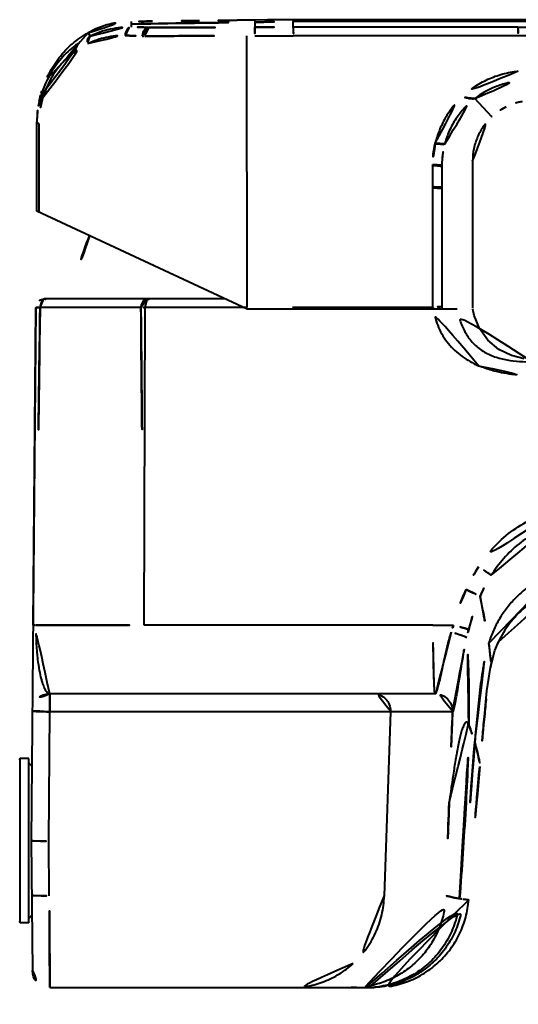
# Model space of a CAD drawing. Extents: x 16296660632 to 16296672895, y -37409619871 to -37409617326.
# Drawn here: x 16296671983 to 16296672040.7, y -37409617669.6 to -37409617555.7 of the extents above; entities that cross this region are included whole.
import ezdxf

# ---------------------------------------------------------------- set-up
doc = ezdxf.new("R2010")
doc.units = 0
doc.header["$LTSCALE"] = 10
doc.header["$MEASUREMENT"] = 0
doc.header["$PDMODE"] = 3
doc.header["$PDSIZE"] = -10
doc.layers.get('0').update_dxf_attribs({"linetype": 'CONTINUOUS'})
doc.layers.get('DEFPOINTS').update_dxf_attribs({"linetype": 'CONTINUOUS'})
doc.layers.add('02___PRT_ALL_AXES', color=7, linetype='CONTINUOUS')
doc.styles.add('Daelim Dimension', font='')
doc.styles.get('Daelim Dimension').set_extended_font_data('나눔고딕')
doc.dimstyles.new('DEFAULT', dxfattribs={"dimscale": 2, "dimtxt": 2, "dimasz": 2, "dimexe": 0, "dimexo": 2, "dimgap": 1, "dimtad": 1, "dimdec": 1, "dimzin": 9, "dimdsep": 46, "dimtxsty": 'Daelim Dimension', "dimcen": 0.5, "dimclrd": 252, "dimclre": 252, "dimclrt": 3, "dimadec": 1, "dimazin": 0, "dimtfac": 1, "dimtdec": 1, "dimtix": 1, "dimtmove": 0, "dimatfit": 3, "dimfxl": 1, "dimtolj": 1, "dimtzin": 1, "dimlwd": 9, "dimlwe": 9, "dimarcsym": 0})

# ---------------------------------------------------------------- blocks, each defined once
blk = doc.blocks.new('*D20')
at = {"color": 5, "lineweight": 9, "transparency": 16777216}
for p, q in [((16296672068.10503, -37409617642.19516), (16296672068.10503, -37409617744.335869)), ((16296671968.71418, -37409617748.217491), (16296671968.71418, -37409617744.335869)), ((16296671972.71418, -37409617744.335869), (16296672064.10503, -37409617744.335869))]:
    blk.add_line(p, q, dxfattribs=at)
at = {"color": 5, "transparency": 16777216}
for points in [[(16296671972.71418, -37409617743.669197), (16296671972.71418, -37409617745.002533), (16296671968.71418, -37409617744.335869)], [(16296672064.10503, -37409617743.669197), (16296672064.10503, -37409617745.002533), (16296672068.10503, -37409617744.335869)]]:
    blk.add_solid(points, dxfattribs=at)
at = {"layer": 'DEFPOINTS', "color": 0, "transparency": 16777216}
for p in [(16296672068.10503, -37409617638.19516), (16296671968.71418, -37409617744.217491), (16296672068.10503, -37409617744.335869)]:
    blk.add_point(p, dxfattribs=at)
at = {"color": 7, "transparency": 16777216, "insert": (16296672018.409611, -37409617736.89238), "char_height": 10, "attachment_point": 5, "style": 'Daelim Dimension'}
blk.add_mtext('\\A1;99', dxfattribs=at)

msp = doc.modelspace()

# ---------------------------------------------------------------- linework, layer by layer
at = {"color": 7, "linetype": 'Continuous'}
for p, q in [((16296671995.889299, -37409617555.964882), (16296671995.881611, -37409617556.265907)), ((16296672010.212049, -37409617555.791153), (16296672008.16958, -37409617555.812233)), ((16296672010.212049, -37409617555.791153), (16296672010.21068, -37409617556.028297)), ((16296672010.21068, -37409617556.028297), (16296672010.21174, -37409617556.623894)), ((16296672011.68058, -37409617555.776207), (16296672010.212049, -37409617555.791153)), ((16296672012.57382, -37409617555.767197), (16296672011.68058, -37409617555.776207)), ((16296672014.665131, -37409617555.746277), (16296672012.57382, -37409617555.767197)), ((16296672062.20503, -37409617555.964859), (16296672014.663589, -37409617555.964859)), ((16296672014.665131, -37409617555.746277), (16296672014.66514, -37409617555.964767)), ((16296672014.665569, -37409617556.585121), (16296672014.665569, -37409617555.964737)), ((16296672087.61179, -37409617555.746246), (16296672014.666679, -37409617555.746262)), ((16296671990.91758, -37409617557.259201), (16296671991.13401, -37409617557.652237)), ((16296671995.881611, -37409617556.265907), (16296671995.881559, -37409617556.591766)), ((16296671997.8846, -37409617556.645844), (16296671997.94902, -37409617556.648087)), ((16296672040.662889, -37409617556.610558), (16296672014.659031, -37409617556.61937)), ((16296672040.662889, -37409617556.610641), (16296672048.110069, -37409617556.607407)), ((16296672010.20509, -37409617557.614403), (16296672014.667891, -37409617557.61245)), ((16296672040.709709, -37409617557.599388), (16296672014.6675, -37409617557.609756)), ((16296672048.156309, -37409617557.594887), (16296672040.709709, -37409617557.598343)), ((16296671985.419849, -37409617564.458389), (16296671985.47373, -37409617564.473083)), ((16296672037.65336, -37409617566.96273), (16296672035.68856, -37409617564.852547)), ((16296671985.06601, -37409617566.332443), (16296671985.07729, -37409617566.233353)), ((16296671984.98723, -37409617577.887604), (16296671984.98723, -37409617567.744881)), ((16296671985.226601, -37409617567.744881), (16296671984.98723, -37409617567.744881)), ((16296671985.226601, -37409617567.744881), (16296671985.226601, -37409617577.999229)), ((16296672035.422791, -37409617572.086418), (16296672035.422991, -37409617589.104897)), ((16296672030.79884, -37409617572.615952), (16296672030.794069, -37409617575.084717)), ((16296672031.873871, -37409617572.579941), (16296672031.87273, -37409617572.679817)), ((16296672031.87273, -37409617572.679817), (16296672031.874331, -37409617575.258163)), ((16296672030.793711, -37409617575.196327), (16296672030.767099, -37409617588.033287)), ((16296672030.794069, -37409617575.084717), (16296672030.793711, -37409617575.196327)), ((16296672031.874331, -37409617575.258163), (16296672031.879499, -37409617589.233353)), ((16296672009.318251, -37409617589.233353), (16296671984.98723, -37409617577.887604)), ((16296671986.1175, -37409617588.033371), (16296671985.880541, -37409617588.033371)), ((16296672006.74485, -37409617588.033348), (16296671985.88055, -37409617588.033348)), ((16296672030.767099, -37409617588.033287), (16296672030.764629, -37409617589.233353)), ((16296671984.88059, -37409617589.02462), (16296671984.342529, -37409617650.679932)), ((16296671984.56027, -37409617625.764641), (16296671984.88089, -37409617589.02462)), ((16296671997.028589, -37409617589.025543), (16296671985.354521, -37409617589.022171)), ((16296671997.410089, -37409617625.768356), (16296671997.50795, -37409617589.024628)), ((16296672009.318251, -37409617589.02462), (16296671997.5082, -37409617589.02462)), ((16296672030.8703, -37409617589.02462), (16296672014.588949, -37409617589.02462)), ((16296672035.598009, -37409617589.939796), (16296672035.44878, -37409617589.227943)), ((16296672033.631861, -37409617589.233353), (16296672009.318251, -37409617589.233353)), ((16296672036.22419, -37409617591.449448), (16296672035.598009, -37409617589.939796)), ((16296672037.202431, -37409617592.805763), (16296672036.22419, -37409617591.449448)), ((16296672038.477421, -37409617593.874298), (16296672037.202431, -37409617592.805763)), ((16296672039.91531, -37409617594.593719), (16296672038.477421, -37409617593.874298)), ((16296672041.37406, -37409617594.964653), (16296672039.91531, -37409617594.593719)), ((16296672030.831079, -37409617625.768356), (16296671997.409969, -37409617625.768356)), ((16296672030.83185, -37409617625.768356), (16296672033.2094, -37409617625.768356)), ((16296672038.005051, -37409617628.701698), (16296672038.40766, -37409617627.703796)), ((16296672037.48774, -37409617630.647636), (16296672038.005051, -37409617628.701698)), ((16296672037.17317, -37409617632.636909), (16296672037.487341, -37409617630.649696)), ((16296672037.48774, -37409617630.647636), (16296672037.487341, -37409617630.649696)), ((16296672031.1071, -37409617633.698547), (16296671986.473351, -37409617633.698547)), ((16296671986.368151, -37409617650.748283), (16296671986.498871, -37409617635.768341)), ((16296672033.10461, -37409617635.768349), (16296671986.499269, -37409617635.768349)), ((16296672025.928699, -37409617635.768349), (16296672025.19853, -37409617657.061729)), ((16296671983.04261, -37409617641.17849), (16296671982.94261, -37409617641.345154)), ((16296671983.04261, -37409617660.17849), (16296671983.04261, -37409617641.17849)), ((16296671984.04261, -37409617641.17849), (16296671983.04261, -37409617641.17849)), ((16296671984.04261, -37409617660.17849), (16296671984.04261, -37409617641.17849)), ((16296671984.41781, -37409617642.053581), (16296671984.04261, -37409617641.67849)), ((16296671984.34256, -37409617650.679932), (16296671984.473591, -37409617665.69529)), ((16296671986.423059, -37409617657.061737), (16296671986.36797, -37409617650.748283)), ((16296671984.41781, -37409617659.303398), (16296671984.04261, -37409617659.67849)), ((16296671983.04261, -37409617660.17849), (16296671982.94261, -37409617660.011833)), ((16296671984.04261, -37409617660.17849), (16296671983.04261, -37409617660.17849)), ((16296671986.47352, -37409617667.677834), (16296672024.001431, -37409617667.677834))]:
    msp.add_line(p, q, dxfattribs=at)
msp.add_line((16296672009.318251, -37409617589.02462), (16296672009.304541, -37409617557.614792))
msp.add_lwpolyline([(16296672036.70385, -37409617637.270027), (16296672036.747629, -37409617636.822006), (16296672036.91486, -37409617635.067436), (16296672037.08617, -37409617633.371231), (16296672037.17317, -37409617632.636909)], dxfattribs=at)
for centre, radius, start, end in [((16296672029.940359, -37409619918.982498), 2363.267756, 90.633635832, 90.765879955), ((16296671991.16617, -37409617557.668907), 0.036286, 152.52876022, 156.67616636), ((16296671997.48097, -37409617567.699303), 12.488958, 162.91440088, 164.95966687), ((16296671996.298901, -37409617567.754799), 11.311677, 163.13651136, 179.94972982), ((16296671997.619419, -37409617567.733391), 12.631514, 164.97326743, 173.17994311), ((16296671995.544029, -37409617567.755112), 10.317432, 163.10954703, 179.94317284), ((16296672042.420349, -37409617572.075073), 6.988386, 100.29076136, 116.57531446), ((16296672042.41921, -37409617572.083344), 6.995281, 116.53670484, 132.7320103), ((16296672042.385321, -37409617572.04612), 6.944947, 132.73509887, 132.94938707), ((16296672042.37653, -37409617572.809196), 10.531928, 165.15105814, 165.44886211), ((16296672053.2519, -37409617572.549278), 22.453312, 179.91126208, 180.17004454), ((16296671985.880529, -37409617589.033348), 0.999979, 89.99879789, 179.49991449), ((16296680261.65097, -37409617521.536072), 8264.898171, 180.4677361302, 180.7225989486), ((16296671997.703711, -37409617817.155907), 228.131376, 90.04917735, 90.16960806), ((16296672037.234739, -37409617588.395317), 6.395476, 185.64682762, 187.28739061), ((16296672037.384541, -37409617588.37677), 6.546412, 187.28210422, 187.53954233), ((16296672203.591511, -37409617680.802307), 179.049712, 162.09946894, 162.36800536), ((16296672441.98531, -37409617728.311333), 419.61475, 165.92256767, 166.05326389), ((16296672048.271601, -37409617632.260078), 10.865408, 155.20741117, 158.96911105), ((16296671986.473351, -37409617635.698547), 2, 90, 179.49991449), ((16296671986.753771, -37409617635.698807), 24.648471, 359.83826093, 0.00043713), ((16296672023.893061, -37409617635.698547), 2.036839, 358.03601793, 0), ((16296674914.356279, -37409617750.874336), 2883.549988, 177.712316403, 177.921417938), ((16296672537.846411, -37409617687.006477), 503.604583, 174.33208756, 174.88268515), ((16296674036.000731, -37409617797.388184), 2006.566682, 175.481487493, 176.000925754), ((16296673145.779051, -37409617741.879822), 1114.008631, 174.860740192, 175.65686488), ((16296674375.61101, -37409617730.923927), 2344.435641, 177.931040412, 178.194783585), ((16296671986.47352, -37409617665.677757), 1.999994, 180.50227108, 269.99978143), ((16296672021.370371, -37409617656.706818), 10.971019, 270.01442536, 278.62435765)]:
    msp.add_arc(centre, radius, start, end, dxfattribs=at)
for points, knots in [([(16296671990.91758, -37409617557.259201), (16296671991.701401, -37409617556.82534), (16296671993.32612, -37409617556.178658), (16296671995.058861, -37409617555.964363), (16296671995.889299, -37409617555.964882)], [0, 0, 0, 0, 0.5189514895, 1, 1, 1, 1]), ([(16296671995.881611, -37409617556.265991), (16296671996.396429, -37409617556.247711), (16296671997.46155, -37409617556.232498), (16296671999.109091, -37409617556.198853), (16296672000.8489, -37409617556.170227), (16296672002.660879, -37409617556.140991), (16296672004.520611, -37409617556.112221), (16296672007.042179, -37409617556.074303), (16296672008.94165, -37409617556.046532), (16296672010.21068, -37409617556.028297)], [0, 0, 0, 0, 0.1078361593, 0.222969974, 0.3449677096, 0.4720858932, 0.6023307228, 0.7343210421, 1, 1, 1, 1]), ([(16296671998.352551, -37409617555.925858), (16296671997.93264, -37409617555.931892), (16296671997.11129, -37409617555.9422), (16296671996.28985, -37409617555.952766), (16296671995.88855, -37409617555.964943)], [0, 0, 0, 0, 0.5112362662, 1, 1, 1, 1]), ([(16296672008.16958, -37409617555.812233), (16296672007.804131, -37409617555.816048), (16296672006.34968, -37409617555.83136), (16296672004.895241, -37409617555.847076), (16296672003.806259, -37409617555.859253)], [0, 0, 0, 0, 0.251267971, 1, 1, 1, 1]), ([(16296672010.21068, -37409617556.028297), (16296672010.58136, -37409617556.022957), (16296672012.06566, -37409617556.001587), (16296672013.549971, -37409617555.980637), (16296672014.663589, -37409617555.96479)], [0, 0, 0, 0, 0.249733223, 1, 1, 1, 1]), ([(16296671990.91758, -37409617557.259201), (16296671990.272711, -37409617557.61615), (16296671989.05423, -37409617558.467438), (16296671987.520149, -37409617560.078903), (16296671986.31958, -37409617561.951149), (16296671985.75979, -37409617563.325348), (16296671985.54318, -37409617564.03006)], [0, 0, 0, 0, 0.2499672313, 0.4999502139, 0.749971632, 1, 1, 1, 1]), ([(16296671991.13398, -37409617557.652184), (16296671991.881689, -37409617557.301018), (16296671993.05777, -37409617556.895393), (16296671994.67116, -37409617556.627983), (16296671995.479441, -37409617556.588783), (16296671995.881559, -37409617556.591766)], [0, 0, 0, 0, 0.5058418899, 0.7537571582, 1, 1, 1, 1]), ([(16296671995.192261, -37409617557.586746), (16296671995.19297, -37409617557.465637), (16296671995.22673, -37409617557.22847), (16296671995.371149, -37409617556.91433), (16296671995.593849, -37409617556.681953), (16296671995.787069, -37409617556.604301), (16296671995.881559, -37409617556.591789)], [0, 0, 0, 0, 0.2778634664, 0.5412983024, 0.7813161163, 1, 1, 1, 1]), ([(16296671997.8846, -37409617556.645859), (16296671997.55179, -37409617556.632263), (16296671996.8843, -37409617556.607529), (16296671996.216419, -37409617556.592934), (16296671995.881559, -37409617556.591782)], [0, 0, 0, 0, 0.4986684063, 1, 1, 1, 1]), ([(16296671997.176439, -37409617557.641327), (16296671997.17852, -37409617557.519379), (16296671997.21559, -37409617557.28067), (16296671997.36524, -37409617556.965599), (16296671997.592871, -37409617556.733559), (16296671997.789, -37409617556.657333), (16296671997.8846, -37409617556.645844)], [0, 0, 0, 0, 0.2772964685, 0.5407621709, 0.7810820988, 1, 1, 1, 1]), ([(16296671997.94902, -37409617556.648087), (16296671997.915489, -37409617556.654343), (16296671997.847269, -37409617556.680107), (16296671997.756741, -37409617556.752647), (16296671997.672871, -37409617556.854393), (16296671997.58602, -37409617556.976013), (16296671997.523609, -37409617557.095848), (16296671997.490339, -37409617557.202766), (16296671997.474871, -37409617557.316681), (16296671997.48539, -37409617557.463921), (16296671997.49461, -37409617557.582161), (16296671997.49531, -37409617557.642937)], [0, 0, 0, 0, 0.0861426903, 0.1801971033, 0.2898414347, 0.4183279308, 0.5575077073, 0.6287785959, 0.7002365773, 0.846465714, 1, 1, 1, 1]), ([(16296671997.94585, -37409617556.647827), (16296671999.92247, -37409617556.641251), (16296672004.011101, -37409617556.632584), (16296672008.09973, -37409617556.626137), (16296672010.21174, -37409617556.623848)], [0, 0, 0, 0, 0.4834428846, 1, 1, 1, 1]), ([(16296672010.21174, -37409617556.623848), (16296672010.20915, -37409617556.6604), (16296672010.208509, -37409617556.771294), (16296672010.20554, -37409617556.984207), (16296672010.204981, -37409617557.277809), (16296672010.20487, -37409617557.497208), (16296672010.20509, -37409617557.614403)], [0, 0, 0, 0, 0.1109670929, 0.3355447925, 0.6450873251, 1, 1, 1, 1]), ([(16296672010.211729, -37409617556.62394), (16296672010.581841, -37409617556.623528), (16296672012.06428, -37409617556.621872), (16296672013.54673, -37409617556.620628), (16296672014.659069, -37409617556.619476)], [0, 0, 0, 0, 0.2496583407, 1, 1, 1, 1]), ([(16296672014.659031, -37409617556.61937), (16296672014.66411, -37409617556.632187), (16296672014.669519, -37409617556.669792), (16296672014.67527, -37409617556.739777), (16296672014.67733, -37409617556.837883), (16296672014.67836, -37409617557.014053), (16296672014.677429, -37409617557.274223), (16296672014.67169, -37409617557.492989), (16296672014.6675, -37409617557.609756)], [0, 0, 0, 0, 0.0417071021, 0.1133802468, 0.2132166032, 0.3380149878, 0.6465510886, 1, 1, 1, 1]), ([(16296672014.667509, -37409617556.585136), (16296672014.665979, -37409617556.587852), (16296672014.660761, -37409617556.598557), (16296672014.65929, -37409617556.610672), (16296672014.659031, -37409617556.619392)], [0, 0, 0, 0, 0.2635370963, 1, 1, 1, 1]), ([(16296672040.662889, -37409617556.610558), (16296672040.667761, -37409617556.624001), (16296672040.6742, -37409617556.662132), (16296672040.68268, -37409617556.733017), (16296672040.69014, -37409617556.831383), (16296672040.696911, -37409617556.953773), (16296672040.7024, -37409617557.096527), (16296672040.708031, -37409617557.31398), (16296672040.709669, -37409617557.483414), (16296672040.709709, -37409617557.599388)], [0, 0, 0, 0, 0.0432645901, 0.1161195202, 0.2165737197, 0.3415649452, 0.4872046404, 0.6489359659, 1, 1, 1, 1]), ([(16296671985.473631, -37409617564.473396), (16296671985.7187, -37409617563.664558), (16296671986.36405, -37409617562.156578), (16296671987.72348, -37409617560.222023), (16296671989.32131, -37409617558.709717), (16296671990.521971, -37409617557.957672), (16296671991.132879, -37409617557.654533)], [0, 0, 0, 0, 0.2788232107, 0.536076673, 0.7750035977, 1, 1, 1, 1]), ([(16296671991.132879, -37409617557.654533), (16296671991.074961, -37409617557.693642), (16296671990.970131, -37409617557.800117), (16296671990.873529, -37409617558.010834), (16296671990.83692, -37409617558.258293), (16296671990.85293, -37409617558.431068), (16296671990.870199, -37409617558.518471)], [0, 0, 0, 0, 0.2202594523, 0.4584397853, 0.7192155244, 1, 1, 1, 1]), ([(16296671990.870199, -37409617558.518471), (16296671991.552999, -37409617558.204353), (16296671992.62496, -37409617557.843857), (16296671994.09301, -37409617557.610573), (16296671994.82716, -37409617557.581268), (16296671995.192261, -37409617557.586731)], [0, 0, 0, 0, 0.5063697744, 0.7539958397, 1, 1, 1, 1]), ([(16296671995.192261, -37409617557.586731), (16296671995.523041, -37409617557.588463), (16296671996.184629, -37409617557.603271), (16296671996.845831, -37409617557.627937), (16296671997.176439, -37409617557.641327)], [0, 0, 0, 0, 0.4999319917, 1, 1, 1, 1]), ([(16296671997.176439, -37409617557.641327), (16296671997.200451, -37409617557.641663), (16296671997.30673, -37409617557.642998), (16296671997.413019, -37409617557.642929), (16296671997.49531, -37409617557.642937)], [0, 0, 0, 0, 0.2258598823, 1, 1, 1, 1]), ([(16296671997.49721, -37409617557.642082), (16296671999.56918, -37409617557.635063), (16296672003.80514, -37409617557.625229), (16296672008.0411, -37409617557.61776), (16296672010.20509, -37409617557.615067)], [0, 0, 0, 0, 0.4891404033, 1, 1, 1, 1]), ([(16296671985.671671, -37409617564.757446), (16296671985.900089, -37409617564.004784), (16296671986.501011, -37409617562.609573), (16296671987.761259, -37409617560.833229), (16296671989.22541, -37409617559.463333), (16296671990.317551, -37409617558.788406), (16296671990.870199, -37409617558.518471)], [0, 0, 0, 0, 0.2830655108, 0.5414016279, 0.7786577535, 1, 1, 1, 1]), ([(16296672040.710171, -37409617561.69503), (16296672040.1042, -37409617561.754021), (16296672038.899349, -37409617561.971451), (16296672037.173281, -37409617562.593933), (16296672035.572479, -37409617563.491074), (16296672034.61816, -37409617564.258812), (16296672034.176979, -37409617564.678802)], [0, 0, 0, 0, 0.2499444688, 0.4999157505, 0.7499338919, 1, 1, 1, 1]), ([(16296672035.68858, -37409617564.852592), (16296672036.41847, -37409617564.292664), (16296672037.642099, -37409617563.603241), (16296672039.402849, -37409617563.052872), (16296672040.31562, -37409617562.903908), (16296672040.77412, -37409617562.861122)], [0, 0, 0, 0, 0.4997146113, 0.7498558877, 1, 1, 1, 1]), ([(16296671985.6717, -37409617564.757332), (16296671985.638519, -37409617564.733528), (16296671985.580311, -37409617564.687263), (16296671985.512199, -37409617564.613289), (16296671985.47258, -37409617564.542473), (16296671985.468731, -37409617564.493523), (16296671985.473631, -37409617564.473396)], [0, 0, 0, 0, 0.3382271989, 0.6136973034, 0.8284907642, 1, 1, 1, 1]), ([(16296672031.100439, -37409617570.035316), (16296672031.220039, -37409617569.527802), (16296672031.53834, -37409617568.529823), (16296672032.22019, -37409617567.116341), (16296672033.096809, -37409617565.814293), (16296672033.80106, -37409617565.039871), (16296672034.177441, -37409617564.679291)], [0, 0, 0, 0, 0.2499998433, 0.5001077043, 0.7500919827, 1, 1, 1, 1]), ([(16296672032.196329, -37409617570.110184), (16296672032.33287, -37409617569.592491), (16296672032.68742, -37409617568.576279), (16296672033.469379, -37409617567.165756), (16296672034.46767, -37409617565.900459), (16296672035.264549, -37409617565.178177), (16296672035.688681, -37409617564.852547)], [0, 0, 0, 0, 0.2501564574, 0.5001978191, 0.7501560718, 1, 1, 1, 1]), ([(16296672035.68858, -37409617564.852539), (16296672035.5949, -37409617564.880127), (16296672035.373541, -37409617564.894623), (16296672035.01951, -37409617564.841026), (16296672034.615589, -37409617564.755363), (16296672034.3272, -37409617564.701447), (16296672034.175989, -37409617564.680481)], [0, 0, 0, 0, 0.1912945765, 0.4257272431, 0.7009991753, 1, 1, 1, 1]), ([(16296671984.98723, -37409617567.744881), (16296671984.98723, -37409617567.634064), (16296671984.990101, -37409617567.423447), (16296671985.001591, -37409617567.126053), (16296671985.015169, -37409617566.901314), (16296671985.027161, -37409617566.741676), (16296671985.03581, -37409617566.638008), (16296671985.04418, -37409617566.545624), (16296671985.052031, -37409617566.464844), (16296671985.05913, -37409617566.395943), (16296671985.065241, -37409617566.339249), (16296671985.06967, -37409617566.29966), (16296671985.072479, -37409617566.274323), (16296671985.074261, -37409617566.259872), (16296671985.075199, -37409617566.249031), (16296671985.07695, -37409617566.240334), (16296671985.076111, -37409617566.236794), (16296671985.077829, -37409617566.233353), (16296671985.07729, -37409617566.233353)], [0, 0, 0, 0, 0.2194503135, 0.4169869704, 0.5892946519, 0.6652306558, 0.7339811463, 0.7952805747, 0.8489188917, 0.8946956565, 0.9324088927, 0.9618776859, 0.9734906051, 0.9830112082, 0.9904309819, 0.9957414002, 0.9989339236, 1, 1, 1, 1]), ([(16296672035.42284, -37409617572.086433), (16296672035.422831, -37409617571.613007), (16296672035.52364, -37409617570.654533), (16296672035.95709, -37409617569.271683), (16296672036.673929, -37409617568.012207), (16296672037.306801, -37409617567.285347), (16296672037.653311, -37409617566.962784)], [0, 0, 0, 0, 0.2475361661, 0.4999999794, 0.752463778, 1, 1, 1, 1]), ([(16296672031.088921, -37409617570.08886), (16296672030.9951, -37409617570.486549), (16296672030.8384, -37409617571.289597), (16296672030.799339, -37409617572.107147), (16296672030.798651, -37409617572.51442)], [0, 0, 0, 0, 0.5008177164, 1, 1, 1, 1]), ([(16296672031.08913, -37409617570.089783), (16296672031.208521, -37409617570.096474), (16296672031.433849, -37409617570.114059), (16296672031.7418, -37409617570.143784), (16296672031.962629, -37409617570.162376), (16296672032.10206, -37409617570.167122), (16296672032.15818, -37409617570.165611), (16296672032.18243, -37409617570.163094)], [0, 0, 0, 0, 0.3271977994, 0.6182620973, 0.8467019196, 0.9333063834, 1, 1, 1, 1]), ([(16296672031.100439, -37409617570.035316), (16296672031.2201, -37409617570.041977), (16296672031.44595, -37409617570.059677), (16296672031.754669, -37409617570.089203), (16296672031.97599, -37409617570.108521), (16296672032.115749, -37409617570.1138), (16296672032.17201, -37409617570.112556), (16296672032.196329, -37409617570.110184)], [0, 0, 0, 0, 0.3271382949, 0.6182274933, 0.846699534, 0.9333126088, 1, 1, 1, 1]), ([(16296672031.873899, -37409617572.579872), (16296672031.87435, -37409617572.172859), (16296672031.92156, -37409617571.357811), (16296672032.080139, -37409617570.556862), (16296672032.18235, -37409617570.163063)], [0, 0, 0, 0, 0.5001057773, 1, 1, 1, 1]), ([(16296672030.79847, -37409617572.51442), (16296672030.91651, -37409617572.519173), (16296672031.13937, -37409617572.531197), (16296672031.443951, -37409617572.553467), (16296672031.68433, -37409617572.570358), (16296672031.82011, -37409617572.579132), (16296672031.873871, -37409617572.579941)], [0, 0, 0, 0, 0.328932066, 0.6213654163, 0.8502859929, 1, 1, 1, 1]), ([(16296672030.79867, -37409617572.615936), (16296672030.915291, -37409617572.620407), (16296672031.136259, -37409617572.631851), (16296672031.439631, -37409617572.65239), (16296672031.68095, -37409617572.669373), (16296672031.81813, -37409617572.678467), (16296672031.87273, -37409617572.679817)], [0, 0, 0, 0, 0.3253993808, 0.6168454823, 0.8477329081, 1, 1, 1, 1]), ([(16296672030.7934, -37409617575.196342), (16296672030.911079, -37409617575.199448), (16296672031.134069, -37409617575.206421), (16296672031.44054, -37409617575.219704), (16296672031.683241, -37409617575.235703), (16296672031.820801, -37409617575.248718), (16296672031.874331, -37409617575.258163)], [0, 0, 0, 0, 0.3260590234, 0.6179346981, 0.8494514321, 1, 1, 1, 1]), ([(16296672030.79398, -37409617575.084717), (16296672030.911551, -37409617575.087891), (16296672031.13438, -37409617575.095108), (16296672031.440479, -37409617575.108597), (16296672031.68306, -37409617575.124763), (16296672031.820551, -37409617575.137512), (16296672031.87426, -37409617575.146606)], [0, 0, 0, 0, 0.3259677788, 0.61789498, 0.8490231558, 1, 1, 1, 1]), ([(16296671985.89287, -37409617588.077789), (16296671985.910959, -37409617588.070511), (16296671985.98325, -37409617588.045151), (16296671986.06041, -37409617588.033363), (16296671986.1175, -37409617588.033371)], [0, 0, 0, 0, 0.2546013282, 1, 1, 1, 1]), ([(16296671997.028589, -37409617589.025543), (16296671997.02935, -37409617588.897293), (16296671997.06683, -37409617588.647186), (16296671997.22703, -37409617588.321083), (16296671997.474319, -37409617588.091682), (16296671997.68453, -37409617588.033569), (16296671997.783649, -37409617588.033607)], [0, 0, 0, 0, 0.2811711817, 0.5449981122, 0.7826904892, 1, 1, 1, 1]), ([(16296671997.82185, -37409617588.113243), (16296671997.837219, -37409617588.100594), (16296671997.89636, -37409617588.057907), (16296671997.97031, -37409617588.033577), (16296671998.023439, -37409617588.033623)], [0, 0, 0, 0, 0.272553082, 1, 1, 1, 1]), ([(16296671985.354219, -37409617589.022163), (16296671985.31847, -37409617589.022163), (16296671985.251089, -37409617589.022163), (16296671985.156509, -37409617589.022247), (16296671985.07519, -37409617589.022453), (16296671985.007721, -37409617589.022659), (16296671984.95495, -37409617589.023117), (16296671984.91968, -37409617589.023209), (16296671984.899759, -37409617589.023933), (16296671984.88933, -37409617589.023567), (16296671984.884991, -37409617589.024857), (16296671984.880899, -37409617589.023972), (16296671984.88089, -37409617589.02462)], [0, 0, 0, 0, 0.2266072511, 0.4270340437, 0.5993681205, 0.7420759223, 0.8542134809, 0.9349143125, 0.9632884814, 0.9836181688, 0.9958617124, 1, 1, 1, 1]), ([(16296671985.354521, -37409617589.022171), (16296671985.35541, -37409617588.918228), (16296671985.38143, -37409617588.713814), (16296671985.490789, -37409617588.434792), (16296671985.661539, -37409617588.210663), (16296671985.81373, -37409617588.109627), (16296671985.89287, -37409617588.077789)], [0, 0, 0, 0, 0.272300321, 0.5337825325, 0.7765116223, 1, 1, 1, 1]), ([(16296671997.508209, -37409617589.02462), (16296671997.509029, -37409617588.840157), (16296671997.545691, -37409617588.572853), (16296671997.679461, -37409617588.27063), (16296671997.77116, -37409617588.154984), (16296671997.82185, -37409617588.113243)], [0, 0, 0, 0, 0.5607686237, 0.8003860854, 1, 1, 1, 1]), ([(16296672031.78528, -37409617588.921356), (16296672031.73995, -37409617588.925926), (16296672031.43482, -37409617588.95919), (16296672031.129919, -37409617588.994453), (16296672030.87031, -37409617589.024742)], [0, 0, 0, 0, 0.1484318147, 1, 1, 1, 1]), ([(16296672036.11566, -37409617595.755043), (16296672035.777531, -37409617595.620972), (16296672035.129299, -37409617595.283852), (16296672034.207029, -37409617594.698112), (16296672033.358089, -37409617594.005798), (16296672032.60799, -37409617593.207199), (16296672031.96932, -37409617592.316483), (16296672031.463989, -37409617591.343452), (16296672031.098669, -37409617590.311188), (16296672030.942499, -37409617589.596687), (16296672030.89472, -37409617589.235718)], [0, 0, 0, 0, 0.1248839556, 0.2498595095, 0.3747772593, 0.4998702741, 0.6249633796, 0.7499116874, 0.8749787333, 1, 1, 1, 1]), ([(16296672042.32284, -37409617595.317177), (16296672041.344139, -37409617595.317177), (16296672039.86647, -37409617595.230186), (16296672037.960079, -37409617594.754501), (16296672036.60837, -37409617594.146042), (16296672035.45475, -37409617593.206779), (16296672034.57929, -37409617592.010674), (16296672033.963289, -37409617590.668198), (16296672033.71385, -37409617589.714722), (16296672033.63208, -37409617589.231567)], [0, 0, 0, 0, 0.2497981317, 0.3748718972, 0.4999254389, 0.6249572478, 0.749933337, 0.8749288376, 1, 1, 1, 1]), ([(16296672036.11602, -37409617595.755219), (16296672036.602341, -37409617595.969276), (16296672037.860069, -37409617596.409798), (16296672039.954809, -37409617596.816017), (16296672041.550631, -37409617596.894501), (16296672042.34741, -37409617596.896011)], [0, 0, 0, 0, 0.2500634971, 0.6250164949, 1, 1, 1, 1]), ([(16296672044.82193, -37409617612.649246), (16296672043.92087, -37409617612.829887), (16296672042.17436, -37409617613.468353), (16296672039.79575, -37409617614.889214), (16296672037.74618, -37409617616.764687), (16296672036.639429, -37409617618.241882), (16296672036.121611, -37409617619.0019)], [0, 0, 0, 0, 0.2499324262, 0.4999087924, 0.7498846333, 1, 1, 1, 1]), ([(16296672037.58452, -37409617619.995193), (16296672038.017309, -37409617619.307114), (16296672038.98247, -37409617617.989693), (16296672040.74795, -37409617616.287361), (16296672042.82198, -37409617614.971199), (16296672044.36804, -37409617614.419312), (16296672045.1588, -37409617614.231857)], [0, 0, 0, 0, 0.2500250673, 0.4999983337, 0.7500349421, 1, 1, 1, 1]), ([(16296672037.584539, -37409617619.995171), (16296672037.390079, -37409617619.8536), (16296672036.902981, -37409617619.521408), (16296672036.412979, -37409617619.193848), (16296672036.121599, -37409617619.001923)], [0, 0, 0, 0, 0.4080605767, 1, 1, 1, 1]), ([(16296672037.287741, -37409617627.859123), (16296672037.443729, -37409617627.358337), (16296672037.803801, -37409617626.383072), (16296672038.513531, -37409617625.00071), (16296672039.38707, -37409617623.72541), (16296672040.41172, -37409617622.56057), (16296672041.570101, -37409617621.521393), (16296672042.855721, -37409617620.644699), (16296672044.255449, -37409617619.974586), (16296672045.25415, -37409617619.700523), (16296672045.760389, -37409617619.616257)], [0, 0, 0, 0, 0.1269933047, 0.2510788899, 0.3752809416, 0.5002764949, 0.6258302103, 0.7511101349, 0.8757445001, 1, 1, 1, 1]), ([(16296672034.66268, -37409617621.652199), (16296672034.990919, -37409617621.803383), (16296672035.53413, -37409617622.058372), (16296672036.075769, -37409617622.317299), (16296672036.28734, -37409617622.427979)], [0, 0, 0, 0, 0.6021503282, 1, 1, 1, 1]), ([(16296672038.40766, -37409617627.703796), (16296672038.75864, -37409617626.944946), (16296672039.655251, -37409617625.487061), (16296672041.131701, -37409617623.936813), (16296672042.507441, -37409617622.915268), (16296672043.961491, -37409617622.096367), (16296672045.173189, -37409617621.723007), (16296672045.985661, -37409617621.632217)], [0, 0, 0, 0, 0.2486355904, 0.5043261179, 0.631603168, 0.7568853209, 1, 1, 1, 1]), ([(16296672036.287491, -37409617622.427643), (16296672036.3892, -37409617622.958794), (16296672036.740231, -37409617624.765892), (16296672037.08581, -37409617626.57476), (16296672037.287729, -37409617627.859154)], [0, 0, 0, 0, 0.2937637718, 1, 1, 1, 1]), ([(16296671984.56027, -37409617625.764633), (16296671984.56028, -37409617625.762604), (16296671984.569361, -37409617625.759804), (16296671984.58268, -37409617625.759644), (16296671984.608459, -37409617625.760521), (16296671984.659809, -37409617625.76577), (16296671984.748489, -37409617625.773109), (16296671984.82522, -37409617625.777092), (16296671984.86964, -37409617625.779617)], [0, 0, 0, 0, 0.019459522, 0.0675249868, 0.1469065479, 0.2577845951, 0.5710637337, 1, 1, 1, 1]), ([(16296671986.473351, -37409617633.698547), (16296671986.425591, -37409617633.698547), (16296671986.325809, -37409617633.67794), (16296671986.19849, -37409617633.576042), (16296671986.077431, -37409617633.430847), (16296671985.950331, -37409617633.238602), (16296671985.82535, -37409617632.995438), (16296671985.70484, -37409617632.70192), (16296671985.5865, -37409617632.357697), (16296671985.4214, -37409617631.789307), (16296671985.229509, -37409617630.906052), (16296671985.080429, -37409617629.884941), (16296671984.977989, -37409617628.883614), (16296671984.912161, -37409617627.957481), (16296671984.876579, -37409617626.908546), (16296671984.85849, -37409617626.166962), (16296671984.869801, -37409617625.779617)], [0, 0, 0, 0, 0.0172248582, 0.0352340627, 0.0576726561, 0.0853735203, 0.1181520288, 0.1561409738, 0.1997341739, 0.2493952936, 0.3695700711, 0.5253997146, 0.6213876553, 0.7326167436, 0.8602215526, 1, 1, 1, 1]), ([(16296671984.869801, -37409617625.779617), (16296671985.303301, -37409617625.78054), (16296671985.95813, -37409617625.770103), (16296671986.83831, -37409617625.76001), (16296671987.75032, -37409617625.762108), (16296671988.92984, -37409617625.775299), (16296671990.402889, -37409617625.765984), (16296671991.684191, -37409617625.768028), (16296671992.761209, -37409617625.767593), (16296671993.61632, -37409617625.765137), (16296671994.507999, -37409617625.767197), (16296671995.7766, -37409617625.776627), (16296671996.74831, -37409617625.768532), (16296671997.409929, -37409617625.768356)], [0, 0, 0, 0, 0.1037036653, 0.1566654479, 0.2105779689, 0.3218784377, 0.4388532043, 0.5629712658, 0.6284062558, 0.6965077315, 0.7675377014, 0.8417216009, 1, 1, 1, 1]), ([(16296672031.009331, -37409617633.500183), (16296672030.99143, -37409617633.366096), (16296672030.963961, -37409617633.027786), (16296672030.930281, -37409617632.422653), (16296672030.900299, -37409617631.629593), (16296672030.86339, -37409617630.265373), (16296672030.834949, -37409617628.292976), (16296672030.82864, -37409617626.64312), (16296672030.82966, -37409617625.768356)], [0, 0, 0, 0, 0.0524553925, 0.1315308091, 0.2350640873, 0.3601935766, 0.6607689215, 1, 1, 1, 1]), ([(16296672032.95323, -37409617626.567863), (16296672032.80645, -37409617627.030403), (16296672032.548771, -37409617627.941132), (16296672032.242491, -37409617629.273148), (16296672031.995951, -37409617630.496788), (16296672031.773781, -37409617631.563507), (16296672031.58695, -37409617632.333527), (16296672031.447559, -37409617632.842979), (16296672031.361549, -37409617633.138847), (16296672031.28898, -37409617633.372597), (16296672031.23633, -37409617633.527527), (16296672031.19665, -37409617633.617729), (16296672031.17131, -37409617633.662003), (16296672031.142731, -37409617633.692207), (16296672031.118349, -37409617633.698547), (16296672031.10714, -37409617633.698547)], [0, 0, 0, 0, 0.1968201056, 0.3836118471, 0.5542101746, 0.7030751635, 0.8255109685, 0.8754877128, 0.9172873316, 0.9504667963, 0.9747642488, 0.9836061423, 0.9903661383, 0.9954509834, 1, 1, 1, 1]), ([(16296672034.740379, -37409617627.177208), (16296672034.65723, -37409617627.124863), (16296672034.431629, -37409617627.024529), (16296672034.029791, -37409617626.876694), (16296672033.52088, -37409617626.718689), (16296672033.149151, -37409617626.617531), (16296672032.953251, -37409617626.567787)], [0, 0, 0, 0, 0.1557881213, 0.3892125534, 0.6795507055, 1, 1, 1, 1]), ([(16296672034.972771, -37409617626.246017), (16296672034.882521, -37409617626.2183), (16296672034.65522, -37409617626.153633), (16296672034.067961, -37409617625.992432), (16296672033.570221, -37409617625.861717), (16296672033.2094, -37409617625.768356)], [0, 0, 0, 0, 0.1550176923, 0.3880064837, 1, 1, 1, 1]), ([(16296672033.10462, -37409617635.76825), (16296672033.114519, -37409617635.76857), (16296672033.138109, -37409617635.758492), (16296672033.160681, -37409617635.72094), (16296672033.181931, -37409617635.666206), (16296672033.20351, -37409617635.590462), (16296672033.227699, -37409617635.494461), (16296672033.26626, -37409617635.326042), (16296672033.320829, -37409617635.066689), (16296672033.394951, -37409617634.700394), (16296672033.479361, -37409617634.264977), (16296672033.571819, -37409617633.766479), (16296672033.70779, -37409617632.989883), (16296672033.883551, -37409617631.891457), (16296672034.107031, -37409617630.438919), (16296672034.38101, -37409617628.843483), (16296672034.61445, -37409617627.742737), (16296672034.740351, -37409617627.177757)], [0, 0, 0, 0, 0.0033881556, 0.0079661441, 0.0146057055, 0.0235483514, 0.0348538673, 0.0485003109, 0.0826571387, 0.1255462855, 0.1763811779, 0.2344236332, 0.2990324853, 0.4461597898, 0.6150524348, 0.8019324456, 1, 1, 1, 1]), ([(16296672037.287741, -37409617627.859123), (16296672037.344681, -37409617628.221268), (16296672037.4361, -37409617628.83857), (16296672037.53751, -37409617629.765472), (16296672037.547859, -37409617630.342003), (16296672037.48774, -37409617630.647636)], [0, 0, 0, 0, 0.3921968382, 0.6667385388, 1, 1, 1, 1]), ([(16296672034.99571, -37409617637.313164), (16296672035.00387, -37409617636.420471), (16296672035.008011, -37409617634.669518), (16296672034.97913, -37409617632.09111), (16296672034.903049, -37409617629.604233), (16296672034.80644, -37409617627.976913), (16296672034.74032, -37409617627.17746)], [0, 0, 0, 0, 0.264072657, 0.5179226044, 0.7627148953, 1, 1, 1, 1]), ([(16296672035.671169, -37409617639.301018), (16296672035.752781, -37409617638.278397), (16296672035.92234, -37409617636.260246), (16296672036.244329, -37409617633.307373), (16296672036.621901, -37409617630.500526), (16296672037.023769, -37409617628.706596), (16296672037.287741, -37409617627.859123)], [0, 0, 0, 0, 0.2659290442, 0.524962297, 0.7699044477, 1, 1, 1, 1]), ([(16296672037.487341, -37409617630.649696), (16296672037.52593, -37409617630.454376), (16296672037.69165, -37409617629.679039), (16296672037.916731, -37409617628.9151), (16296672038.129959, -37409617628.360832)], [0, 0, 0, 0, 0.2510756547, 1, 1, 1, 1]), ([(16296672031.06321, -37409617633.698547), (16296672031.05706, -37409617633.698547), (16296672031.04401, -37409617633.678452), (16296672031.033911, -37409617633.642227), (16296672031.020201, -37409617633.578484), (16296672031.013189, -37409617633.529114), (16296672031.009331, -37409617633.500183)], [0, 0, 0, 0, 0.088254903, 0.278068839, 0.5814075327, 1, 1, 1, 1]), ([(16296672036.70385, -37409617637.270027), (16296672036.74313, -37409617636.869049), (16296672036.820391, -37409617636.076942), (16296672036.96406, -37409617634.531357), (16296672037.078211, -37409617633.387383), (16296672037.17317, -37409617632.636909)], [0, 0, 0, 0, 0.2595551225, 0.5126880688, 1, 1, 1, 1]), ([(16296671986.499269, -37409617635.768356), (16296671986.499331, -37409617635.63517), (16296671986.499109, -37409617635.372978), (16296671986.497789, -37409617634.991562), (16296671986.495541, -37409617634.638458), (16296671986.49287, -37409617634.368629), (16296671986.49025, -37409617634.177422), (16296671986.48822, -37409617634.056), (16296671986.48605, -37409617633.951141), (16296671986.483789, -37409617633.863777), (16296671986.481409, -37409617633.795113), (16296671986.479349, -37409617633.749283), (16296671986.47739, -37409617633.723129), (16296671986.47633, -37409617633.709747), (16296671986.474939, -37409617633.703537), (16296671986.4743, -37409617633.698547), (16296671986.473351, -37409617633.698547)], [0, 0, 0, 0, 0.1929668139, 0.3798846906, 0.5526329484, 0.7045815645, 0.7708563462, 0.8296968688, 0.8805178175, 0.9228500249, 0.9562304123, 0.9803064275, 0.988800868, 0.9949097614, 0.9986242423, 1, 1, 1, 1]), ([(16296672025.929899, -37409617635.698547), (16296672025.929899, -37409617635.438583), (16296672025.828381, -37409617634.914383), (16296672025.392509, -37409617634.249908), (16296672024.73988, -37409617633.803253), (16296672024.221609, -37409617633.698547), (16296672023.965969, -37409617633.698547)], [0, 0, 0, 0, 0.2521295369, 0.5029718077, 0.752074509, 1, 1, 1, 1]), ([(16296672033.10574, -37409617635.698547), (16296672033.105391, -37409617635.438362), (16296672033.000931, -37409617634.912552), (16296672032.55591, -37409617634.248138), (16296672031.892241, -37409617633.802727), (16296672031.366899, -37409617633.698547), (16296672031.107161, -37409617633.698547)], [0, 0, 0, 0, 0.2502081765, 0.500304117, 0.7502221833, 1, 1, 1, 1]), ([(16296671986.498871, -37409617635.768341), (16296671986.36772, -37409617635.767258), (16296671986.10993, -37409617635.764236), (16296671985.735439, -37409617635.757263), (16296671985.389669, -37409617635.748108), (16296671985.086399, -37409617635.737167), (16296671984.86557, -37409617635.72644), (16296671984.719061, -37409617635.716904), (16296671984.633699, -37409617635.710083), (16296671984.56772, -37409617635.703369), (16296671984.51697, -37409617635.696533), (16296671984.49152, -37409617635.690681), (16296671984.4734, -37409617635.685097), (16296671984.473419, -37409617635.681107)], [0, 0, 0, 0, 0.1937740902, 0.380860444, 0.5533512877, 0.7047502577, 0.8292495213, 0.8797973999, 0.9219141871, 0.9551797376, 0.9792689363, 0.9940884783, 1, 1, 1, 1]), ([(16296672032.703581, -37409617646.287842), (16296672032.77025, -37409617645.843063), (16296672032.91198, -37409617644.853203), (16296672033.14167, -37409617643.278847), (16296672033.36241, -37409617641.862343), (16296672033.558519, -37409617640.715424), (16296672033.710079, -37409617639.89595), (16296672033.865271, -37409617639.136368), (16296672034.022449, -37409617638.458717), (16296672034.18017, -37409617637.885307), (16296672034.31831, -37409617637.483917), (16296672034.43408, -37409617637.234848), (16296672034.513599, -37409617637.102097), (16296672034.59259, -37409617637.009773), (16296672034.67832, -37409617636.957153), (16296672034.773451, -37409617636.966133), (16296672034.85564, -37409617637.037369), (16296672034.931129, -37409617637.155823), (16296672034.97373, -37409617637.255157), (16296672034.99572, -37409617637.313141)], [0, 0, 0, 0, 0.1334571082, 0.2967259346, 0.4721169253, 0.558844405, 0.6419977711, 0.7193967918, 0.7888869057, 0.8483658739, 0.8958559523, 0.9145893121, 0.9298084058, 0.9415938964, 0.950530439, 0.9584087477, 0.9680800146, 0.9815981261, 1, 1, 1, 1]), ([(16296672034.99564, -37409617637.313141), (16296672035.057899, -37409617637.48175), (16296672035.2987, -37409617638.138893), (16296672035.523491, -37409617638.802277), (16296672035.671181, -37409617639.301064)], [0, 0, 0, 0, 0.2567999565, 1, 1, 1, 1]), ([(16296672033.92515, -37409617657.370728), (16296672034.052441, -37409617655.630386), (16296672034.300791, -37409617652.142097), (16296672034.629259, -37409617646.98114), (16296672034.88485, -37409617642.036263), (16296672034.981979, -37409617638.837837), (16296672034.995911, -37409617637.312843)], [0, 0, 0, 0, 0.2605863187, 0.5222399073, 0.7722548765, 1, 1, 1, 1]), ([(16296672035.671181, -37409617639.301064), (16296672035.773991, -37409617639.648247), (16296672035.94767, -37409617640.236794), (16296672036.15362, -37409617641.004837), (16296672036.26429, -37409617641.588226), (16296672036.263269, -37409617641.931129), (16296672036.24894, -37409617642.089218)], [0, 0, 0, 0, 0.3795334537, 0.6430918661, 0.833617084, 1, 1, 1, 1]), ([(16296671984.342569, -37409617650.681396), (16296671984.34259, -37409617650.685707), (16296671984.359751, -37409617650.693237), (16296671984.386551, -37409617650.699173), (16296671984.43681, -37409617650.706841), (16296671984.503111, -37409617650.713409), (16296671984.5884, -37409617650.719887), (16296671984.73497, -37409617650.728157), (16296671984.95577, -37409617650.736053), (16296671985.25901, -37409617650.742813), (16296671985.60471, -37409617650.74762), (16296671985.97912, -37409617650.749603), (16296671986.236839, -37409617650.749023), (16296671986.36797, -37409617650.748283)], [0, 0, 0, 0, 0.0063773268, 0.0213398851, 0.0454805274, 0.0787549695, 0.1208550443, 0.1713672719, 0.2957547645, 0.4470208324, 0.619377685, 0.8063386188, 1, 1, 1, 1]), ([(16296671984.397791, -37409617657.009377), (16296671984.397829, -37409617657.01339), (16296671984.415991, -37409617657.018723), (16296671984.441521, -37409617657.024132), (16296671984.4923, -37409617657.030144), (16296671984.55829, -37409617657.035728), (16296671984.643641, -37409617657.041092), (16296671984.790119, -37409617657.048126), (16296671985.01087, -37409617657.055061), (16296671985.314039, -37409617657.060768), (16296671985.65974, -37409617657.063927), (16296671986.034189, -37409617657.064407), (16296671986.291929, -37409617657.062927), (16296671986.423059, -37409617657.061737)], [0, 0, 0, 0, 0.0059170029, 0.0207275951, 0.0447985921, 0.0780362699, 0.120120034, 0.1706386456, 0.2950848949, 0.4464486215, 0.6189596634, 0.8061434674, 1, 1, 1, 1]), ([(16296672025.19853, -37409617657.061729), (16296672025.173189, -37409617657.80088), (16296672024.975161, -37409617659.277092), (16296672024.24824, -37409617661.383614), (16296672023.121189, -37409617663.299393), (16296672022.12969, -37409617664.400597), (16296672021.586121, -37409617664.893501)], [0, 0, 0, 0, 0.2508765481, 0.5013468778, 0.7510986449, 1, 1, 1, 1]), ([(16296672034.969681, -37409617657.513023), (16296672034.91774, -37409617658.195107), (16296672034.68549, -37409617659.553093), (16296672033.965679, -37409617661.487251), (16296672032.8986, -37409617663.254623), (16296672031.52212, -37409617664.792969), (16296672029.883711, -37409617666.048668), (16296672028.04043, -37409617666.978493), (16296672026.05719, -37409617667.549362), (16296672024.685499, -37409617667.677834), (16296672024.001431, -37409617667.677834)], [0, 0, 0, 0, 0.1249905009, 0.2500070866, 0.3749990174, 0.4999999971, 0.6250009773, 0.7499929089, 0.8750094974, 1, 1, 1, 1]), ([(16296672033.92518, -37409617657.370743), (16296672033.88467, -37409617657.362221), (16296672033.8043, -37409617657.353271), (16296672033.68638, -37409617657.3405), (16296672033.57443, -37409617657.318962), (16296672033.43157, -37409617657.292297), (16296672033.259411, -37409617657.257553), (16296672033.059401, -37409617657.212532), (16296672032.89736, -37409617657.174019), (16296672032.771, -37409617657.143501), (16296672032.678459, -37409617657.12265), (16296672032.58905, -37409617657.10051), (16296672032.502399, -37409617657.080063), (16296672032.418671, -37409617657.077087), (16296672032.36371, -37409617657.071243), (16296672032.33918, -37409617657.061737)], [0, 0, 0, 0, 0.0767868974, 0.1496870834, 0.2200011529, 0.2881096099, 0.4193149857, 0.5457356764, 0.6683809841, 0.7282454728, 0.7868999542, 0.8442566302, 0.8993407246, 0.9512126581, 1, 1, 1, 1]), ([(16296672033.925131, -37409617657.37075), (16296672033.958611, -37409617657.376892), (16296672034.09038, -37409617657.401489), (16296672034.222019, -37409617657.426941), (16296672034.31978, -37409617657.448013)], [0, 0, 0, 0, 0.2539737026, 1, 1, 1, 1]), ([(16296672034.319771, -37409617657.448013), (16296672034.41799, -37409617657.465233), (16296672034.55315, -37409617657.490242), (16296672034.71863, -37409617657.51284), (16296672034.80945, -37409617657.519012), (16296672034.87668, -37409617657.518913), (16296672034.927999, -37409617657.5186), (16296672034.95093, -37409617657.516129), (16296672034.969431, -37409617657.516296), (16296672034.969681, -37409617657.513023)], [0, 0, 0, 0, 0.4561147352, 0.6279651063, 0.7650594421, 0.869361327, 0.9422011747, 0.9849400557, 1, 1, 1, 1]), ([(16296671986.47352, -37409617667.677834), (16296671986.47459, -37409617667.677834), (16296671986.47332, -37409617667.671097), (16296671986.47538, -37409617667.663963), (16296671986.474939, -37409617667.646759), (16296671986.4758, -37409617667.625198), (16296671986.47607, -37409617667.596519), (16296671986.4767, -37409617667.546158), (16296671986.47719, -37409617667.467392), (16296671986.47764, -37409617667.35437), (16296671986.47785, -37409617667.216713), (16296671986.477871, -37409617667.054787), (16296671986.47769, -37409617666.868988), (16296671986.47732, -37409617666.659714), (16296671986.476549, -37409617666.335167), (16296671986.47509, -37409617665.874893), (16296671986.472679, -37409617665.260101), (16296671986.46954, -37409617664.566322), (16296671986.465719, -37409617663.799873), (16296671986.46125, -37409617662.96785), (16296671986.456169, -37409617662.07795), (16296671986.44845, -37409617660.799606), (16296671986.43766, -37409617659.122017), (16296671986.428341, -37409617657.758553), (16296671986.423269, -37409617657.061737)], [0, 0, 0, 0, 0.0003042245, 0.0012026617, 0.0026964127, 0.0047842867, 0.0074648353, 0.0107365397, 0.0190472157, 0.0297035314, 0.0426821182, 0.0579466866, 0.0754601374, 0.0951853612, 0.1170829011, 0.1671723114, 0.2252543165, 0.2908110142, 0.363224254, 0.4418444244, 0.5259288577, 0.6146984503, 0.8030868122, 1, 1, 1, 1]), ([(16296672023.015539, -37409617667.553787), (16296672023.64134, -37409617667.458893), (16296672024.878969, -37409617667.159592), (16296672026.62792, -37409617666.39698), (16296672028.220181, -37409617665.343948), (16296672029.6075, -37409617664.031387), (16296672030.74823, -37409617662.498756), (16296672031.608959, -37409617660.791801), (16296672032.162741, -37409617658.962212), (16296672032.317129, -37409617657.695534), (16296672032.339199, -37409617657.061729)], [0, 0, 0, 0, 0.1248799635, 0.2497266697, 0.3746409974, 0.499609596, 0.624645445, 0.7497140404, 0.8748778374, 1, 1, 1, 1]), ([(16296672023.026871, -37409617667.677834), (16296672023.711861, -37409617667.677834), (16296672025.08581, -37409617667.54705), (16296672027.07069, -37409617666.96611), (16296672028.91284, -37409617666.020447), (16296672030.54632, -37409617664.744247), (16296672031.91326, -37409617663.182266), (16296672032.965879, -37409617661.389977), (16296672033.666031, -37409617659.431503), (16296672033.881981, -37409617658.059311), (16296672033.925131, -37409617657.37075)], [0, 0, 0, 0, 0.1245590554, 0.2491958966, 0.3739274086, 0.4988261499, 0.6239053737, 0.7491432394, 0.8745469419, 1, 1, 1, 1]), ([(16296672023.4212, -37409617667.677834), (16296672024.10334, -37409617667.677834), (16296672025.4715, -37409617667.548279), (16296672027.448759, -37409617666.972717), (16296672029.285179, -37409617666.035599), (16296672030.91567, -37409617664.770477), (16296672032.28298, -37409617663.221298), (16296672033.33975, -37409617661.442558), (16296672034.048031, -37409617659.497322), (16296672034.27202, -37409617658.133041), (16296672034.319771, -37409617657.448013)], [0, 0, 0, 0, 0.1245904764, 0.2492538872, 0.3740032047, 0.4989080233, 0.623980695, 0.7492006536, 0.8745775952, 1, 1, 1, 1]), ([(16296672021.586121, -37409617664.893501), (16296672021.098579, -37409617665.335587), (16296672020.0418, -37409617666.131401), (16296672018.269569, -37409617667.01429), (16296672016.369431, -37409617667.555908), (16296672015.057409, -37409617667.677834), (16296672014.403509, -37409617667.677834)], [0, 0, 0, 0, 0.2508966856, 0.5010353401, 0.7507151864, 1, 1, 1, 1])]:
    msp.add_open_spline(points, degree=3, knots=knots, dxfattribs=at)
for points in [[(16296672031.100439, -37409617570.035316), (16296672031.09634, -37409617570.053413), (16296672031.093149, -37409617570.071693), (16296672031.08913, -37409617570.089783)], [(16296671985.354219, -37409617589.022163), (16296671985.187731, -37409617601.274582), (16296671985.025829, -37409617613.527069), (16296671984.86964, -37409617625.779617)], [(16296672036.121981, -37409617619.001297), (16296672035.57053, -37409617619.845947), (16296672035.083969, -37409617620.735817), (16296672034.662621, -37409617621.652321)], [(16296672036.287491, -37409617622.427643), (16296672036.66292, -37409617621.588943), (16296672037.09326, -37409617620.771721), (16296672037.58452, -37409617619.995193)], [(16296672034.662621, -37409617621.652321), (16296672034.055401, -37409617622.974571), (16296672033.573271, -37409617624.359573), (16296672033.2094, -37409617625.768356)], [(16296672034.972759, -37409617626.246017), (16296672035.3002, -37409617624.940323), (16296672035.73716, -37409617623.656128), (16296672036.287491, -37409617622.427643)], [(16296672033.10461, -37409617635.768349), (16296672033.10552, -37409617635.745087), (16296672033.10564, -37409617635.721817), (16296672033.10574, -37409617635.698547)]]:
    msp.add_open_spline(points, degree=3, dxfattribs=at)
at = {"layer": '02___PRT_ALL_AXES', "color": 7, "linetype": 'Continuous'}
msp.add_line((16296671997.783649, -37409617588.033348), (16296671998.023451, -37409617588.033348), dxfattribs=at)
msp.add_arc((16296672010.305031, -37409617589.057457), 20.94288, 156.58193279, 177.19730346, dxfattribs=at)

# ---------------------------------------------------------------- dimensions: what is measured, and where the dimension line sits
dim = msp.add_linear_dim(base=(16296672068.10503, -37409617744.335869), p1=(16296671968.71418, -37409617744.217491), p2=(16296672068.10503, -37409617638.19516), dimstyle='DEFAULT', override={"dimtxt": 5, "dimdec": 0, "dimclrd": 5, "dimclre": 5, "dimclrt": 7})
dim.commit()
dim.dimension.update_dxf_attribs({"geometry": '*D20', "text_midpoint": (16296672018.409611, -37409617736.89238)})

doc.saveas('drawing.dxf')
